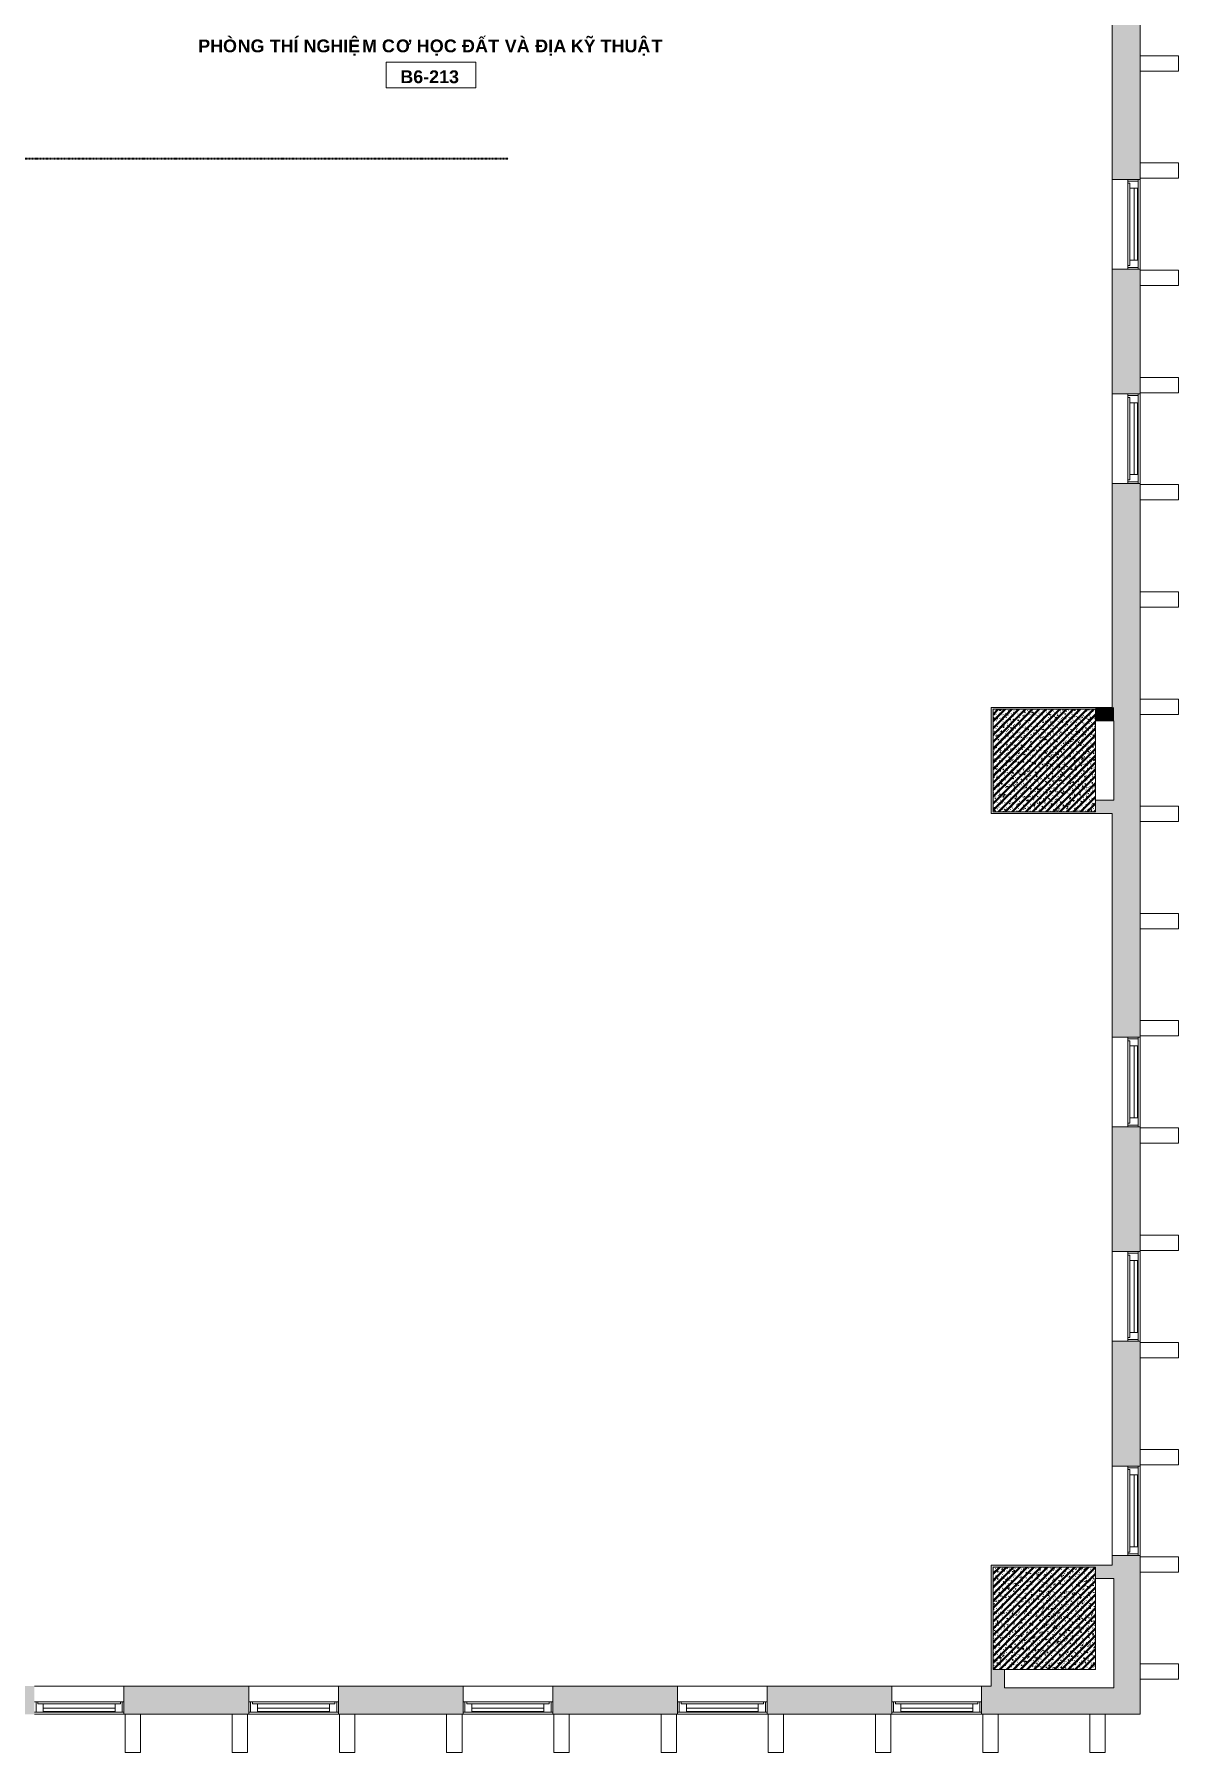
# Model space of a CAD drawing. Header units: millimetres. Extents: x -31340 to 17660, y 19597 to 75297.
# Drawn here: x 8720 to 17660, y 19597 to 33019 of the extents above; entities that cross this region are included whole.
import ezdxf

# ---------------------------------------------------------------- set-up
doc = ezdxf.new("R2010")
doc.units = ezdxf.units.MM
doc.linetypes.add('Dash', pattern=[6.35, 3.175, -3.175])
doc.linetypes.add('dash 1-1', pattern=[2, 1, -1])
for name, color, linetype, lineweight in [('A-AREA-IDEN', 2, 'Continuous', 9), ('A-DETL', 90, 'Continuous', 5), ('A-GLAZ', 151, 'Continuous', 5), ('A-GLAZ-CWMG', 51, 'Continuous', 5), ('A-GLAZ-HDLN', 1, 'Dash', 5), ('A-WALL', 113, 'Continuous', 5), ('A-WALL-PATT', 111, 'Continuous', 5), ('S-COLS', 52, 'Continuous', 5)]:
    doc.layers.add(name, color=color, linetype=linetype, lineweight=lineweight)
doc.styles.add('Arial_B', font='arialbd.ttf', dxfattribs={"height": 100})

# ---------------------------------------------------------------- blocks, each defined once
blk = doc.blocks.new('M_Concrete-Square-Column - C1 - 800 X 800-V4-2nd Traffic Floor Plan - Pedestrian')
at = {"layer": 'S-COLS'}
h = blk.add_hatch(dxfattribs=at)
h.set_pattern_fill('FP_7', color=256, style=0, pattern_type=2)
h.set_pattern_definition([(50, (-16610.066, -27347), (63.7639, -5.57885), [6.667, -73.342]), (355, (-16610.066, -27347), (-12.33488, 66.86951), [5.334, -58.674]), (100.451, (-16604.75, -27347.465), (51.43036, 61.29098), [5.667, -62.332]), (46.184, (-16610.066, -27329.22), (94.87722, -14.71484), [10.001, -110.014]), (96.636, (-16602.16, -27330.45), (83.09115, 86.5993), [8.5, -93.497]), (351.184, (-16610.07, -27329.22), (83.09204, 86.59928), [8.001, -88.011]), (21, (-16601.176, -27333.665), (53.06449, -35.79273), [6.667, -73.342]), (326, (-16601.176, -27333.665), (21.63066, 64.46546), [5.334, -58.674]), (71.451, (-16596.754, -27336.65), (74.69646, 28.67237), [5.667, -62.332]), (37.5, (-16610.066, -27347), (1.080413, 29.594271), [1.676, -56.286, 1.676, -57.887, -58.896]), (37.5, (-16610.066, -27347), (1.080413, 29.594271), [-117.526, 1.676, -57.22]), (7.5, (-16610.066, -27347), (23.386368, 35.063507), [1.676, -32.283, 1.676, -54.953, -22.447]), (7.5, (-16610.066, -27347), (23.386368, 35.063507), [-90.589, 1.676, -20.771]), (327.5, (-16629.89, -27347), (47.456567, -2.005468), [1.676, -20.549, 1.676, -67.666, -92.012]), (327.5, (-16629.89, -27347), (47.456567, -2.005468), [-91.567, 1.676, -90.335]), (317.5, (-16638.78, -27347), (51.84495, 8.89904), [1.676, -27.216, 1.676, -44.374, -65.341]), (317.5, (-16638.78, -27347), (51.84495, 8.89904), [-74.943, 1.676, -63.665]), (45, (-16610.066, -27347), (-26.716616, 26.716616), []), (45, (-16610.066, -27336.11), (-26.716616, 26.716616), [])])
h.paths.add_polyline_path([(-400, -400), (400, -400), (400, 400), (-400, 400)])
at = {"layer": 'S-COLS', "lineweight": 15}
for p, q in [((400, 400), (-400, 400)), ((-400, 400), (-400, -400)), ((400, -400), (400, 400)), ((-400, -400), (400, -400))]:
    blk.add_line(p, q, dxfattribs=at)
blk = doc.blocks.new('M_Concrete-Square-Column - C1 - 800 X 800-V5-2nd Traffic Floor Plan - Pedestrian')
at = {"layer": 'S-COLS'}
h = blk.add_hatch(dxfattribs=at)
h.set_pattern_fill('FP_8', color=256, style=0, pattern_type=2)
h.set_pattern_definition([(50, (-16610.066, -20647), (63.7639, -5.57885), [6.667, -73.342]), (355, (-16610.066, -20647), (-12.33488, 66.86951), [5.334, -58.674]), (100.451, (-16604.75, -20647.465), (51.43036, 61.29098), [5.667, -62.332]), (46.184, (-16610.066, -20629.22), (94.87722, -14.71484), [10.001, -110.014]), (96.636, (-16602.16, -20630.45), (83.09115, 86.5993), [8.5, -93.497]), (351.184, (-16610.07, -20629.22), (83.09204, 86.59928), [8.001, -88.011]), (21, (-16601.176, -20633.665), (53.06449, -35.79273), [6.667, -73.342]), (326, (-16601.176, -20633.665), (21.63066, 64.46546), [5.334, -58.674]), (71.451, (-16596.754, -20636.65), (74.69646, 28.67237), [5.667, -62.332]), (37.5, (-16610.066, -20647), (1.080413, 29.594271), [1.676, -56.286, 1.676, -57.887, -58.896]), (37.5, (-16610.066, -20647), (1.080413, 29.594271), [-117.526, 1.676, -57.22]), (7.5, (-16610.066, -20647), (23.386368, 35.063507), [1.676, -32.283, 1.676, -54.953, -22.447]), (7.5, (-16610.066, -20647), (23.386368, 35.063507), [-90.589, 1.676, -20.771]), (327.5, (-16629.89, -20647), (47.456567, -2.005468), [1.676, -20.549, 1.676, -67.666, -92.012]), (327.5, (-16629.89, -20647), (47.456567, -2.005468), [-91.567, 1.676, -90.335]), (317.5, (-16638.78, -20647), (51.84495, 8.89904), [1.676, -27.216, 1.676, -44.374, -65.341]), (317.5, (-16638.78, -20647), (51.84495, 8.89904), [-74.943, 1.676, -63.665]), (45, (-16610.066, -20647), (-26.716616, 26.716616), []), (45, (-16610.066, -20636.11), (-26.716616, 26.716616), [])])
h.paths.add_polyline_path([(-400, -400), (400, -400), (400, 400), (-400, 400), (-400, 315)])
at = {"layer": 'S-COLS', "lineweight": 15}
for p, q in [((400, 400), (-400, 400)), ((-400, 400), (-400, -400)), ((400, -400), (400, 400)), ((-400, -400), (400, -400))]:
    blk.add_line(p, q, dxfattribs=at)
blk = doc.blocks.new('VGU_CLUSTER_W1A - W2A - W3A - W4 - W5C - W6 - VGU_CLUSTER_W1A-8561551-2nd Traffic Floor Plan - Pedestrian')
at = {"layer": 'A-GLAZ', "lineweight": 9}
for p, q in [((-337, 95), (-350, 95)), ((-350, 12), (-337, 12)), ((-337, 95), (-337, 12)), ((-281, 95), (-337, 95)), ((-337, 12), (-337, 95)), ((-337, 12), (-322, 12)), ((-322, 12), (-322, 28)), ((-322, 28), (-281, 28)), ((-281, 28), (-281, 95)), ((281, 88), (-281, 88)), ((-281, 88), (-281, 63)), ((-281, 63), (281, 63)), ((337, 95), (281, 95)), ((281, 95), (281, 28)), ((281, 63), (281, 88)), ((281, 28), (322, 28)), ((322, 28), (322, 12)), ((322, 12), (337, 12)), ((337, 12), (337, 95)), ((350, 95), (337, 95)), ((337, 95), (337, 12)), ((337, 12), (350, 12))]:
    blk.add_line(p, q, dxfattribs=at)
at = {"layer": 'A-GLAZ'}
for p, q in [((-322, 12), (322, 12)), ((281, 95), (-281, 95)), ((-281, 28), (281, 28))]:
    blk.add_line(p, q, dxfattribs=at)
at = {"layer": 'A-GLAZ-HDLN'}
for p in [(-13, 12), (13, 12)]:
    blk.add_line(p, (0, 12), dxfattribs=at)
blk = doc.blocks.new('VGU_CLUSTER_W1A - W2A - W3A - W4 - W5C - W6 - VGU_CLUSTER_W1A-8565238-2nd Traffic Floor Plan - Pedestrian')
at = {"layer": 'A-GLAZ', "lineweight": 9}
for p, q in [((-350, -12), (-337, -12)), ((-337, -95), (-350, -95)), ((-337, -12), (-322, -12)), ((-337, -95), (-337, -12)), ((-337, -12), (-337, -95)), ((-281, -95), (-337, -95)), ((-322, -12), (-322, -28)), ((-322, -28), (-281, -28)), ((-281, -28), (-281, -95)), ((-281, -88), (-281, -63)), ((-281, -63), (281, -63)), ((281, -88), (-281, -88)), ((281, -28), (322, -28)), ((281, -95), (281, -28)), ((281, -63), (281, -88)), ((337, -95), (281, -95)), ((322, -12), (337, -12)), ((322, -28), (322, -12)), ((337, -12), (337, -95)), ((337, -12), (350, -12)), ((337, -95), (337, -12)), ((350, -95), (337, -95))]:
    blk.add_line(p, q, dxfattribs=at)
at = {"layer": 'A-GLAZ'}
for p, q in [((-322, -12), (322, -12)), ((-281, -28), (281, -28)), ((281, -95), (-281, -95))]:
    blk.add_line(p, q, dxfattribs=at)
at = {"layer": 'A-GLAZ-HDLN'}
for p in [(-13, -12), (13, -12)]:
    blk.add_line(p, (0, -12), dxfattribs=at)
blk = doc.blocks.new('Room Tag - Room Tag-8377849-2nd Traffic Floor Plan - Pedestrian')
at = {"layer": 'A-AREA-IDEN'}
for p, q in [((-7, -0.80625), (-7, -4.80625)), ((-7, -0.80625), (7, -0.80625)), ((7, -0.80625), (7, -4.80625)), ((-7, -4.80625), (7, -4.80625))]:
    blk.add_line(p, q, dxfattribs=at)

msp = doc.modelspace()

# ---------------------------------------------------------------- hatches: boundary and pattern name
at = {"layer": 'A-WALL-PATT'}
h = msp.add_hatch(color=256, dxfattribs=at)
h.paths.add_polyline_path([(17155, 27762), (17360, 27762), (17360, 29511), (17140, 29511), (17140, 27762)])
h.paths.add_polyline_path([(17360, 30211), (17360, 31186), (17140, 31186), (17140, 30211)])
h.paths.add_polyline_path([(17360, 31886), (17360, 33532), (17140, 33532), (17140, 31886)])
for points in [[(16210, 27747), (17010, 27747), (17010, 27762), (16195, 27762), (16195, 27747)], [(16210, 26932), (16210, 27747), (16195, 27747), (16195, 26932)], [(17155, 27657), (17155, 27762), (17010, 27762), (17010, 27657), (17140, 27657)], [(17360, 27037), (17360, 27762), (17155, 27762), (17155, 27037)], [(17140, 26932), (17360, 26932), (17360, 27037), (17010, 27037), (17010, 26932)], [(17010, 26932), (17010, 26947), (16210, 26947), (16210, 26932)], [(16210, 21047), (17010, 21047), (17010, 21062), (16195, 21062), (16195, 21047)], [(16195, 20247), (16210, 20247), (16210, 21047), (16195, 21047), (16195, 20962)], [(17155, 20957), (17360, 20957), (17360, 21062), (17010, 21062), (17010, 20957), (17140, 20957)], [(17360, 19897), (17360, 20957), (17155, 20957), (17155, 19897)], [(16195, 19897), (16300, 19897), (16300, 20247), (16195, 20247), (16195, 20102)], [(16307, 19897), (17155, 19897), (17155, 20102), (16300, 20102), (16300, 19897)]]:
    msp.add_hatch(color=256, dxfattribs=at).paths.add_polyline_path(points)
h = msp.add_hatch(color=256, dxfattribs=at)
h.paths.add_polyline_path([(17140, 21062), (17360, 21062), (17360, 21136), (17140, 21136)])
h.paths.add_polyline_path([(17360, 21836), (17360, 22811), (17140, 22811), (17140, 21836)])
h.paths.add_polyline_path([(17360, 23511), (17360, 24486), (17140, 24486), (17140, 23511)])
h.paths.add_polyline_path([(17360, 25186), (17360, 26932), (17140, 26932), (17140, 25186)])
h = msp.add_hatch(color=256, dxfattribs=at)
h.paths.add_polyline_path([(12770, 19897), (13745, 19897), (13745, 20117), (12770, 20117)])
h.paths.add_polyline_path([(16195, 19897), (16195, 20117), (16120, 20117), (16120, 19897)])
h.paths.add_polyline_path([(7045, 19897), (7045, 20117), (6975, 20117), (6975, 19897)])
h.paths.add_polyline_path([(10395, 19897), (10395, 20117), (9420, 20117), (9420, 19897)])
h.paths.add_polyline_path([(15151, 19897), (15420, 19897), (15420, 20117), (14445, 20117), (14445, 19897)])
h.paths.add_polyline_path([(8720, 19897), (8720, 20117), (7745, 20117), (7745, 19897), (8213, 19897)])
h.paths.add_polyline_path([(11095, 19897), (12070, 19897), (12070, 20117), (11095, 20117)])

# ---------------------------------------------------------------- linework, layer by layer
at = {"layer": 'A-DETL', "linetype": 'dash 1-1', "lineweight": 40}
msp.add_line((12422, 32047), (-4578, 32047), dxfattribs=at)
at = {"layer": 'A-GLAZ-CWMG'}
for p, q in [((17360, 32852), (17360, 32732)), ((17660, 32852), (17360, 32852)), ((17660, 32732), (17660, 32852)), ((17360, 32732), (17660, 32732)), ((17360, 32015), (17360, 31895)), ((17660, 32015), (17360, 32015)), ((17660, 31895), (17660, 32015)), ((17360, 31895), (17660, 31895)), ((17360, 31177), (17360, 31057)), ((17660, 31177), (17360, 31177)), ((17660, 31057), (17660, 31177)), ((17360, 31057), (17660, 31057)), ((17360, 30340), (17360, 30220)), ((17660, 30340), (17360, 30340)), ((17660, 30220), (17660, 30340)), ((17360, 30220), (17660, 30220)), ((17360, 29502), (17360, 29382)), ((17660, 29502), (17360, 29502)), ((17660, 29382), (17660, 29502)), ((17360, 29382), (17660, 29382)), ((17360, 28665), (17360, 28545)), ((17660, 28665), (17360, 28665)), ((17660, 28545), (17660, 28665)), ((17360, 28545), (17660, 28545)), ((17360, 27827), (17360, 27707)), ((17660, 27827), (17360, 27827)), ((17660, 27707), (17660, 27827)), ((17360, 27707), (17660, 27707)), ((17360, 26990), (17360, 26870)), ((17660, 26990), (17360, 26990)), ((17660, 26870), (17660, 26990)), ((17360, 26870), (17660, 26870)), ((17360, 26152), (17360, 26032)), ((17660, 26152), (17360, 26152)), ((17660, 26032), (17660, 26152)), ((17360, 26032), (17660, 26032)), ((17360, 25315), (17360, 25195)), ((17660, 25315), (17360, 25315)), ((17660, 25195), (17660, 25315)), ((17360, 25195), (17660, 25195)), ((17360, 24477), (17360, 24357)), ((17660, 24477), (17360, 24477)), ((17660, 24357), (17660, 24477)), ((17360, 24357), (17660, 24357)), ((17360, 23640), (17360, 23520)), ((17660, 23640), (17360, 23640)), ((17660, 23520), (17660, 23640)), ((17360, 23520), (17660, 23520)), ((17360, 22802), (17360, 22682)), ((17660, 22802), (17360, 22802)), ((17660, 22682), (17660, 22802)), ((17360, 22682), (17660, 22682)), ((17360, 21965), (17360, 21845)), ((17660, 21965), (17360, 21965)), ((17660, 21845), (17660, 21965)), ((17360, 21845), (17660, 21845)), ((17360, 21127), (17360, 21007)), ((17660, 21127), (17360, 21127)), ((17660, 21007), (17660, 21127)), ((17360, 21007), (17660, 21007)), ((17360, 20290), (17360, 20170)), ((17660, 20290), (17360, 20290)), ((17660, 20170), (17660, 20290)), ((17360, 20170), (17660, 20170)), ((9549, 19897), (9429, 19897)), ((9429, 19897), (9429, 19597)), ((9549, 19597), (9549, 19897)), ((10386, 19897), (10266, 19897)), ((10266, 19897), (10266, 19597)), ((10386, 19597), (10386, 19897)), ((11224, 19897), (11104, 19897)), ((11104, 19897), (11104, 19597)), ((11224, 19597), (11224, 19897)), ((12061, 19897), (11941, 19897)), ((11941, 19897), (11941, 19597)), ((12061, 19597), (12061, 19897)), ((12899, 19897), (12779, 19897)), ((12779, 19897), (12779, 19597)), ((12899, 19597), (12899, 19897)), ((13736, 19897), (13616, 19897)), ((13616, 19897), (13616, 19597)), ((13736, 19597), (13736, 19897)), ((14574, 19897), (14454, 19897)), ((14454, 19897), (14454, 19597)), ((14574, 19597), (14574, 19897)), ((15411, 19897), (15291, 19897)), ((15291, 19897), (15291, 19597)), ((15411, 19597), (15411, 19897)), ((16249, 19897), (16129, 19897)), ((16129, 19897), (16129, 19597)), ((16249, 19597), (16249, 19897)), ((17086, 19897), (16966, 19897)), ((16966, 19897), (16966, 19597)), ((17086, 19597), (17086, 19897)), ((9429, 19597), (9549, 19597)), ((10266, 19597), (10386, 19597)), ((11104, 19597), (11224, 19597)), ((11941, 19597), (12061, 19597)), ((12779, 19597), (12899, 19597)), ((13616, 19597), (13736, 19597)), ((14454, 19597), (14574, 19597)), ((15291, 19597), (15411, 19597)), ((16129, 19597), (16249, 19597)), ((16966, 19597), (17086, 19597))]:
    msp.add_line(p, q, dxfattribs=at)
at = {"layer": 'A-WALL', "lineweight": 15}
for p, q in [((17360, 31886), (17360, 36211)), ((17140, 33532), (17140, 31886)), ((17140, 31886), (17360, 31886)), ((17140, 31186), (17140, 30211)), ((17360, 31186), (17140, 31186)), ((17360, 30211), (17360, 31186)), ((17140, 30211), (17360, 30211)), ((17140, 29511), (17140, 27762)), ((17360, 29511), (17140, 29511)), ((17360, 25186), (17360, 29511)), ((16195, 27762), (16195, 26932)), ((17140, 27762), (16195, 27762)), ((17010, 27657), (17155, 27657)), ((17155, 27657), (17155, 27037)), ((17155, 27037), (17010, 27037)), ((16195, 26932), (17140, 26932)), ((17140, 26932), (17140, 25186)), ((17140, 25186), (17360, 25186)), ((17140, 24486), (17140, 23511)), ((17360, 24486), (17140, 24486)), ((17360, 23511), (17360, 24486)), ((17140, 23511), (17360, 23511)), ((17140, 22811), (17140, 21836)), ((17360, 22811), (17140, 22811)), ((17360, 21836), (17360, 22811)), ((17140, 21836), (17360, 21836)), ((17140, 21136), (17140, 21062)), ((17360, 21136), (17140, 21136)), ((17360, 19897), (17360, 21136)), ((17140, 21062), (16195, 21062)), ((16195, 21062), (16195, 20117)), ((17010, 20957), (17155, 20957)), ((17155, 20957), (17155, 20102)), ((16300, 20102), (16300, 20247)), ((10395, 20117), (9420, 20117)), ((9420, 20117), (9420, 19897)), ((10395, 19897), (10395, 20117)), ((12070, 20117), (11095, 20117)), ((11095, 20117), (11095, 19897)), ((12070, 19897), (12070, 20117)), ((13745, 20117), (12770, 20117)), ((12770, 20117), (12770, 19897)), ((13745, 19897), (13745, 20117)), ((15420, 20117), (14445, 20117)), ((14445, 20117), (14445, 19897)), ((15420, 19897), (15420, 20117)), ((16195, 20117), (16120, 20117)), ((16120, 20117), (16120, 19897)), ((17155, 20102), (16300, 20102)), ((9420, 19897), (10395, 19897)), ((11095, 19897), (12070, 19897)), ((12770, 19897), (13745, 19897)), ((14445, 19897), (15420, 19897)), ((16120, 19897), (16300, 19897)), ((16300, 19897), (17360, 19897))]:
    msp.add_line(p, q, dxfattribs=at)
at = {"layer": 'A-WALL'}
for p, q in [((17140, 31186), (17140, 31886)), ((17360, 31886), (17360, 31186)), ((17140, 29511), (17140, 30211)), ((17360, 30211), (17360, 29511)), ((17140, 24486), (17140, 25186)), ((17360, 25186), (17360, 24486)), ((17140, 22811), (17140, 23511)), ((17360, 23511), (17360, 22811)), ((17140, 21136), (17140, 21836)), ((17360, 21836), (17360, 21136)), ((8720, 20117), (9420, 20117)), ((10395, 20117), (11095, 20117)), ((12070, 20117), (12770, 20117)), ((13745, 20117), (14445, 20117)), ((15420, 20117), (16120, 20117)), ((9420, 19897), (8720, 19897)), ((11095, 19897), (10395, 19897)), ((12770, 19897), (12070, 19897)), ((14445, 19897), (13745, 19897)), ((16120, 19897), (15420, 19897))]:
    msp.add_line(p, q, dxfattribs=at)

# ---------------------------------------------------------------- block references
at = {"layer": 'A-AREA-IDEN', "xscale": 49.99999999999998, "yscale": 49.99999999999998, "zscale": 49.99999999999998}
msp.add_blockref('Room Tag - Room Tag-8377849-2nd Traffic Floor Plan - Pedestrian', (11818, 32841), dxfattribs=at)
at = {"layer": 'A-GLAZ', "rotation": 270}
for p in [(17250, 31536), (17250, 29861), (17250, 24836), (17250, 23161), (17250, 21486)]:
    msp.add_blockref('VGU_CLUSTER_W1A - W2A - W3A - W4 - W5C - W6 - VGU_CLUSTER_W1A-8561551-2nd Traffic Floor Plan - Pedestrian', p, dxfattribs=at)
at = {"layer": 'A-GLAZ'}
for p in [(9070, 20007), (10745, 20007), (12420, 20007), (14095, 20007), (15770, 20007)]:
    msp.add_blockref('VGU_CLUSTER_W1A - W2A - W3A - W4 - W5C - W6 - VGU_CLUSTER_W1A-8565238-2nd Traffic Floor Plan - Pedestrian', p, dxfattribs=at)
at = {"layer": 'S-COLS', "lineweight": 15}
for name, p in [('M_Concrete-Square-Column - C1 - 800 X 800-V4-2nd Traffic Floor Plan - Pedestrian', (16610, 27347)), ('M_Concrete-Square-Column - C1 - 800 X 800-V5-2nd Traffic Floor Plan - Pedestrian', (16610, 20647))]:
    msp.add_blockref(name, p, dxfattribs=at)

# ---------------------------------------------------------------- texts
at = {"layer": 'A-AREA-IDEN', "char_height": 100, "attachment_point": 1, "style": 'Arial_B'}
for s, insert, width in [('PHÒ', (10000, 32979), 436.92), ('NG ', (10308, 32979), 304.64), ('THÍ NGHIỆ', (10559, 32979), 929.96), ('M C', (11280, 32979), 320.67), ('Ơ ', (11545, 32979), 196.41), ('\\fArial|b1|i0|c0|p34|;H', (11707, 32979), 124.26), ('Ọ', (11809, 32979), 196.41), ('C ', (11919, 32979), 172.36), ('\\fArial|b1|i0|c0|p34|;Đ', (12061, 32979), 124.26), ('Ấ', (12163, 32979), 184.39), ('T ', (12266, 32979), 156.33), ('VÀ ', (12395, 32979), 288.61), ('\\fArial|b1|i0|c0|p34|;Đ', (12633, 32979), 124.26), ('Ị', (12735, 32979), 72.15), ('A ', (12775, 32979), 164.35), ('KỸ THUẬ', (12911, 32979), 825.74), ('\\fArial|b1|i0|c0|p34|;T', (13542, 32979), 108.23), ('B6-213', (11579, 32738), 565.19)]:
    msp.add_mtext(s, dxfattribs=dict(at, insert=insert, width=width))

doc.saveas('drawing.dxf')
